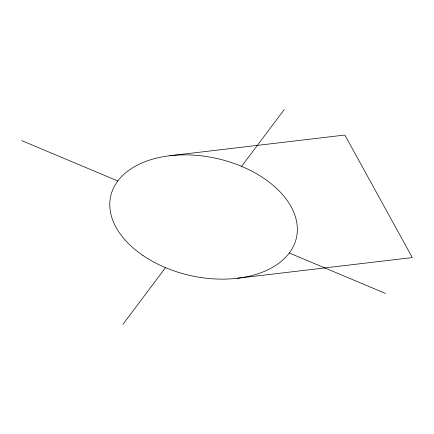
<?xml version="1.0" encoding="UTF-8"?>
<svg xmlns="http://www.w3.org/2000/svg" width="434" height="434" viewBox="0 0 434 434"><rect width="100%" height="100%" fill="white"/><g stroke="black" fill="none" stroke-linecap="round" stroke-linejoin="round"><path stroke-width="0.65" d="M122.876 324.426L165.522 267.642M241.586 166.358L284.232 109.574M169.83 155.73L344.851 135.039L412.3 257.579L237.279 278.27M21.7 140.611L117.826 180.989M289.283 253.011L385.408 293.389M142.873 255.42A95.16 60.011 12.6 0 0 295.82 240.089A95.16 60.011 12.6 0 0 171.967 155.497A95.16 60.011 12.6 0 0 142.873 255.42"/></g></svg>
